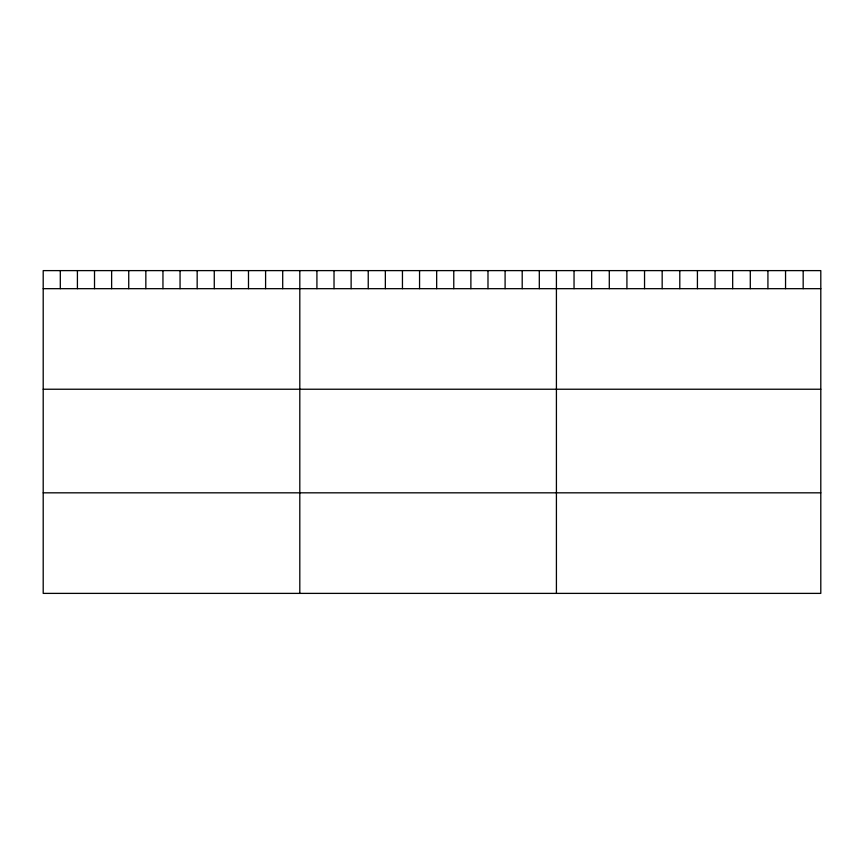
<?xml version="1.0" encoding="UTF-8"?>
<svg xmlns="http://www.w3.org/2000/svg" width="864" height="864" viewBox="0 0 864 864"><rect width="100%" height="100%" fill="white"/><g stroke="black" fill="none" stroke-linecap="round" stroke-linejoin="round"><path stroke-width="1.3" d="M820.8 288.673L820.8 593.384L43.2 593.384L43.2 270.616L820.8 270.616L820.8 288.673L43.2 288.673M43.2 389.232L820.8 389.232M43.2 492.826L820.8 492.826M803.174 270.616L803.174 288.673M785.549 270.616L785.549 288.673M767.923 270.616L767.923 288.673M750.298 270.616L750.298 288.673M732.672 270.616L732.672 288.673M715.046 270.616L715.046 288.673M697.421 270.616L697.421 288.673M679.795 270.616L679.795 288.673M662.17 270.616L662.17 288.673M644.544 270.616L644.544 288.673M626.918 270.616L626.918 288.673M609.293 270.616L609.293 288.673M591.667 270.616L591.667 288.673M574.042 270.616L574.042 288.673M556.416 270.616L556.416 593.384M539.309 270.616L539.309 288.673M522.202 270.616L522.202 288.673M505.094 270.616L505.094 288.673M487.987 270.616L487.987 288.673M470.88 270.616L470.88 288.673M453.773 270.616L453.773 288.673M436.666 270.616L436.666 288.673M419.558 270.616L419.558 288.673M402.451 270.616L402.451 288.673M385.344 270.616L385.344 288.673M368.237 270.616L368.237 288.673M351.13 270.616L351.13 288.673M334.022 270.616L334.022 288.673M316.915 270.616L316.915 288.673M299.808 270.616L299.808 593.384M282.701 270.616L282.701 288.673M265.594 270.616L265.594 288.673M248.486 270.616L248.486 288.673M231.379 270.616L231.379 288.673M214.272 270.616L214.272 288.673M197.165 270.616L197.165 288.673M180.058 270.616L180.058 288.673M162.95 270.616L162.95 288.673M145.843 270.616L145.843 288.673M128.736 270.616L128.736 288.673M111.629 270.616L111.629 288.673M94.522 270.616L94.522 288.673M77.414 270.616L77.414 288.673M60.307 270.616L60.307 288.673"/></g></svg>
